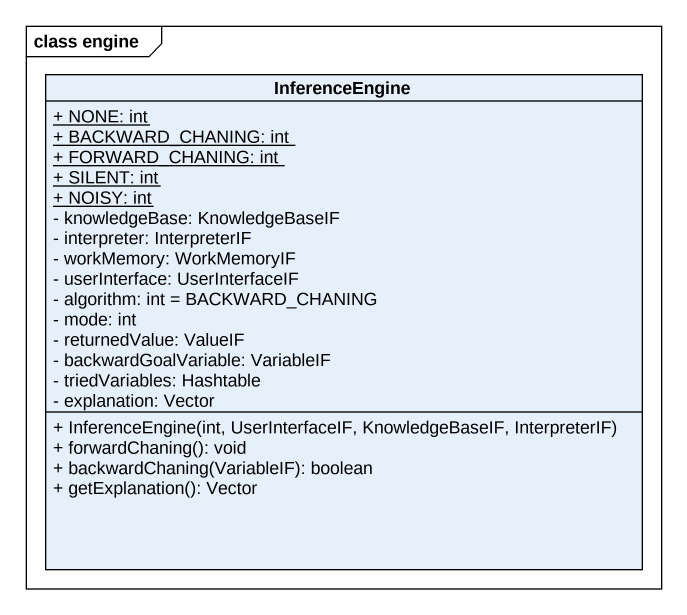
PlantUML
@startuml
mainframe class engine
hide circle
hide empty members
skinparam classAttributeIconSize 0
class InferenceEngine {
  {static} + NONE: int
  {static} + BACKWARD_CHANING: int
  {static} + FORWARD_CHANING: int
  {static} + SILENT: int
  {static} + NOISY: int
  - knowledgeBase: KnowledgeBaseIF
  - interpreter: InterpreterIF
  - workMemory: WorkMemoryIF
  - userInterface: UserInterfaceIF
  - algorithm: int = BACKWARD_CHANING
  - mode: int
  - returnedValue: ValueIF
  - backwardGoalVariable: VariableIF
  - triedVariables: Hashtable
  - explanation: Vector
  + InferenceEngine(int, UserInterfaceIF, KnowledgeBaseIF, InterpreterIF)
  + forwardChaning(): void
  + backwardChaning(VariableIF): boolean
  + getExplanation(): Vector
}
@enduml
